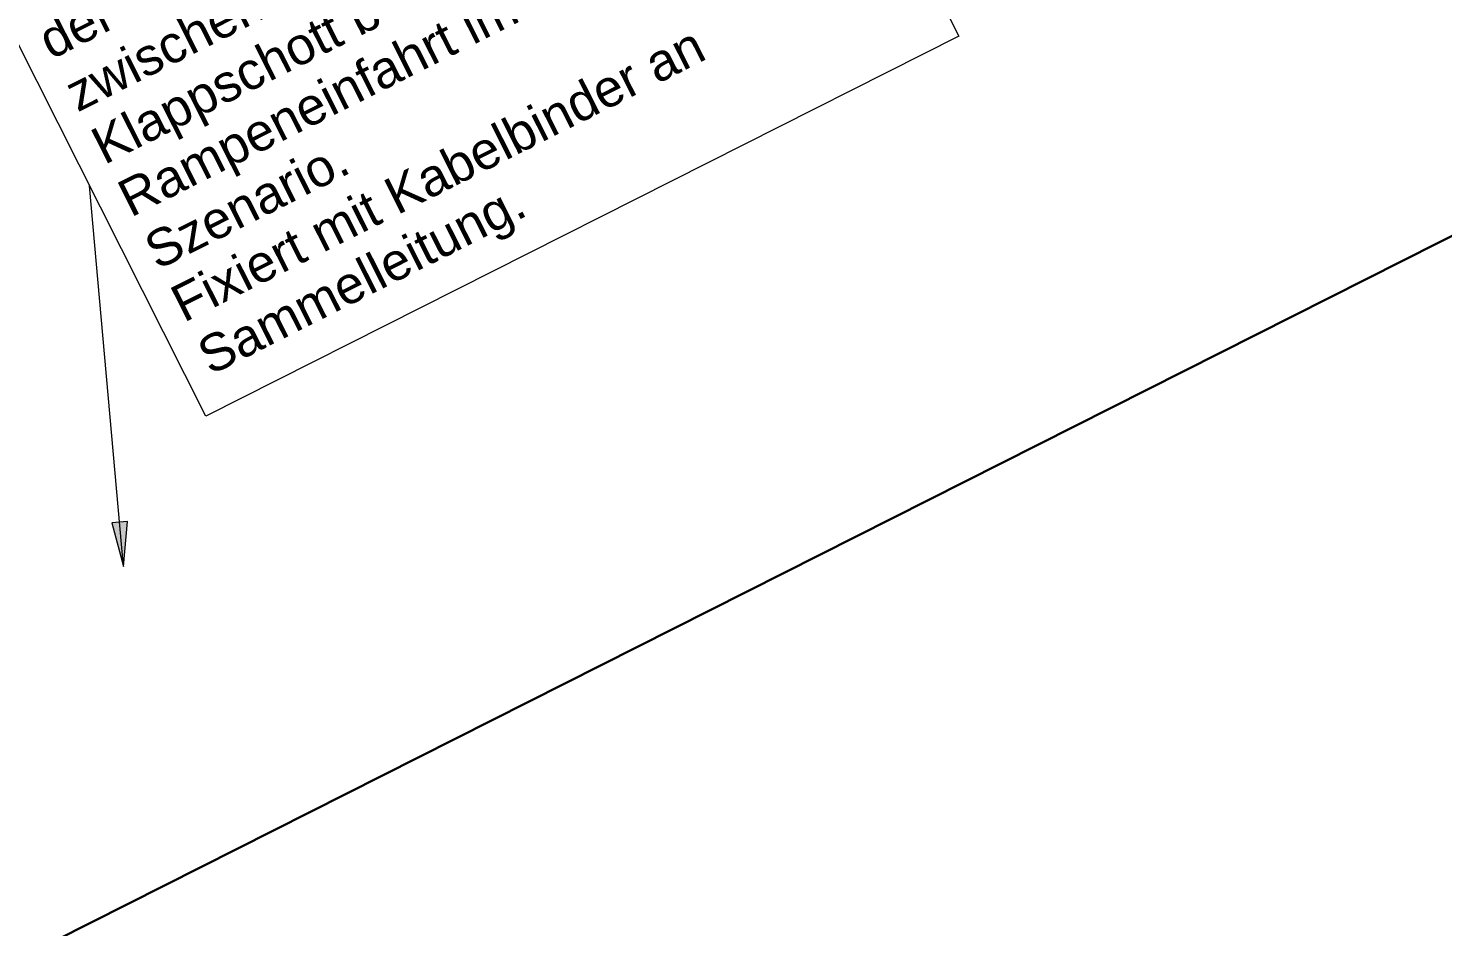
# Model space of a CAD drawing. Header units: metres. Extents: x 2682525 to 2683550, y 1250555 to 1251328.
# Drawn here: x 2683093.136 to 2683097.901, y 1250879.327 to 1250882.353 of the extents above; entities that cross this region are included whole.
import ezdxf

# ---------------------------------------------------------------- set-up
doc = ezdxf.new("R2010")
doc.units = ezdxf.units.M
doc.header["$PDMODE"] = 2
doc.header["$PDSIZE"] = -2
for name, pattern in [('IMPORT-_23_ISO-10 Strichpunktlinie _2_', [46.98999999999999, 30.47999999999999, -7.619999999999998, 1.270000000000001, -7.619999999999998]), ('IMPORT-_25_ISO-10 Strichpunktlinie _2_', [46.98999999999999, 30.47999999999999, -7.619999999999998, 1.270000000000001, -7.619999999999998]), ('IMPORT-_25_VW-01 Strichlinie kurz _2_', [21.165312, 10.580624, -10.584688]), ('Verdeckt 0_75', [1.5, 0.75, -0.75])]:
    doc.linetypes.add(name, pattern=pattern)
for name, color, linetype, lineweight, true_color in [('2458 A U1_dwg-1', 9, 'Continuous', 18, 0x808080), ('_23_000 Linien-Strichpunktlinie kurz 0_10', 9, 'IMPORT-_23_ISO-10 Strichpunktlinie _2_', 18, 0x808080), ('_23_200 Materialien-Beton', 9, 'Continuous', 18, 0x808080), ('_23_300 Bauteile 3D-Tuer', 9, 'Continuous', 18, 0x808080), ('_23_300 Bauteile 3D-Wand Aussen', 9, 'Continuous', 18, 0x808080), ('_23_Keine', 9, 'Continuous', 18, 0x808080), ('_25_000 Linien-Strichpunktlinie 0_10', 9, 'IMPORT-_25_ISO-10 Strichpunktlinie _2_', 18, 0x808080), ('_25_200 Materialien-Beton', 9, 'Continuous', 18, 0x808080), ('_25_300 Bauteile 3D-Raum-NGF Nettogeschossfläche', 9, 'Continuous', 18, 0x808080), ('_25_700 Aemter-Feuerpolizei-Fluchtweg', 9, 'IMPORT-_25_VW-01 Strichlinie kurz _2_', 18, 0x808080), ('_25_Keine', 9, 'Continuous', 18, 0x808080), ('A-DETL-____-MBND-1', 7, 'Continuous', 18, 0xbf6000), ('Bemassung', 9, 'Continuous', 18, 0x808080)]:
    doc.layers.add(name, color=color, linetype=linetype, lineweight=lineweight, true_color=true_color)
for name, color, linetype, lineweight in [('A-____-____-DIMS', 7, 'Continuous', 9), ('A-DETL-____-MBND', 7, 'Verdeckt 0_75', 18), ('A-DETL-____-MBND-2', 7, 'Verdeckt 0_75', 25), ('Bemassung-1', 7, 'Continuous', 18), ('G-____-____-TEXT', 7, 'Continuous', 9), ('P-PIPE-____-IDEN', 7, 'Continuous', 9)]:
    doc.layers.add(name, color=color, linetype=linetype, lineweight=lineweight)
doc.styles.add('Arial_29', font='arial.ttf', dxfattribs={"width": 0.9, "height": 124.9999999999999})
doc.styles.add('Arial_3', font='arial.ttf', dxfattribs={"height": 125})
doc.styles.add('Arial_31', font='arial.ttf', dxfattribs={"width": 0.9, "height": 200})
doc.styles.add('ISOCP_11', font='isocp___.ttf', dxfattribs={"height": 117.4759738136574})
doc.styles.add('ISOCP_2', font='isocp___.ttf', dxfattribs={"height": 125.8608217592593})
doc.dimstyles.new('2_0_mm_-_Arial', dxfattribs={"dimscale": 304.8, "dimtxt": 204.051879991394, "dimasz": 0.2460629921259842, "dimexe": 0.3280839895013123, "dimexo": 0.3280840109072179, "dimgap": 0.08202099737532807, "dimtad": 1, "dimdec": 1, "dimlfac": 0.001, "dimrnd": 0.09999999999999999, "dimzin": 0, "dimdsep": 46, "dimtxsty": 'Arial_31', "dimblk1": 'OBLIQUE', "dimblk2": 'OBLIQUE', "dimsah": 1, "dimcen": 0.09, "dimdle": 0.3280839895013123, "dimazin": 0, "dimtfac": 1, "dimtdec": 4, "dimtix": 1, "dimtmove": 0, "dimatfit": 3, "dimfxl": 1, "dimtvp": 1, "dimtfill": 1, "dimtolj": 1, "dimtzin": 0, "dimarcsym": 2})
doc.dimstyles.new('2_0_mm_-_Arial_1', dxfattribs={"dimscale": 304.8, "dimtxt": 204.051879991394, "dimasz": 0.2460629921259842, "dimexe": 0.3280839895013123, "dimexo": 0.3280840109072179, "dimgap": 0.08202099737532807, "dimtad": 1, "dimdec": 1, "dimlfac": 0.001, "dimrnd": 0.09999999999999999, "dimzin": 0, "dimdsep": 46, "dimtxsty": 'Arial_31', "dimblk1": 'OBLIQUE', "dimblk2": 'OBLIQUE', "dimsah": 1, "dimcen": 0.09, "dimdle": 0.3280839895013123, "dimazin": 0, "dimtfac": 1, "dimtdec": 4, "dimtix": 1, "dimtmove": 2, "dimatfit": 3, "dimfxl": 1, "dimtvp": 1, "dimtfill": 1, "dimtolj": 1, "dimtzin": 0, "dimarcsym": 2})
pattern_1 = [(18.233, (0, 0), (18.77292067800844, -56.98752011815572), []), (288.233, (0, 0), (63.31313485127099, 20.85671487326738), [])]

# ---------------------------------------------------------------- blocks, each defined once
blk = doc.blocks.new('2458 A U1_dwg_VW_SLASH-9045117-U01 Bodenplatte')
at = {"layer": 'Bemassung'}
for p, q in [((-69295.29160242772, -22641.89040897425), (-69407.54480394108, -22754.14361048761)), ((-69251.41820318442, -22698.01700973093), (-69463.6594141219, -22698.01700973093))]:
    blk.add_line(p, q, dxfattribs=at)
blk = doc.blocks.new('2458 A U1_dwg_VW_SLASH-9045120-U01 Bodenplatte')
at = {"layer": 'Bemassung'}
for p, q in [((-69407.54480394108, -22754.14361049345), (-69295.29160242772, -22641.89040898009)), ((-69451.41820318438, -22698.01700973677), (-69239.17699224691, -22698.01700973677))]:
    blk.add_line(p, q, dxfattribs=at)
blk = doc.blocks.new('2458 A U1_dwg_VW_SLASH-9046318-U01 Bodenplatte')
at = {"layer": 'Bemassung'}
for p, q in [((-69951.59234546112, -22037.15428907223), (-69839.33914394776, -21924.90108755886)), ((-69995.46574470442, -21981.02768831554), (-69783.22453376694, -21981.02768831554))]:
    blk.add_line(p, q, dxfattribs=at)
blk = doc.blocks.new('2458 A U1_dwg_VW_SLASH-9046319-U01 Bodenplatte')
at = {"layer": 'Bemassung'}
for p, q in [((-70059.33914395522, -21924.90108755886), (-70171.5923454686, -22037.15428907223)), ((-70015.46574471192, -21981.02768831554), (-70227.70695564941, -21981.02768831554))]:
    blk.add_line(p, q, dxfattribs=at)
blk = doc.blocks.new('2458 A U1_dwg_VW_SLASH-9046320-U01 Bodenplatte')
at = {"layer": 'Bemassung'}
for p, q in [((-69539.33914395458, -21924.90108755885), (-69651.59234546796, -22037.15428907221)), ((-69495.46574471128, -21981.02768831553), (-69707.70695564877, -21981.02768831553))]:
    blk.add_line(p, q, dxfattribs=at)
blk = doc.blocks.new('2458 A U1_dwg_VW_SLASH-9046321-U01 Bodenplatte')
at = {"layer": 'Bemassung'}
for p, q in [((-69951.59234546112, -22037.15428907221), (-69839.33914394776, -21924.90108755885)), ((-69995.46574470442, -21981.02768831553), (-69783.22453376694, -21981.02768831553))]:
    blk.add_line(p, q, dxfattribs=at)
blk = doc.blocks.new('2458 A U1_dwg_VW_SLASH-9046322-U01 Bodenplatte')
at = {"layer": 'Bemassung'}
for p, q in [((-68989.33961391733, -21924.90108755885), (-69101.59281543069, -22037.15428907221)), ((-68945.46621467403, -21981.02768831553), (-69157.7074256115, -21981.02768831553))]:
    blk.add_line(p, q, dxfattribs=at)
blk = doc.blocks.new('2458 A U1_dwg_VW_SLASH-9046323-U01 Bodenplatte')
at = {"layer": 'Bemassung'}
for p, q in [((-69651.59234546796, -22037.15428907221), (-69539.33914395458, -21924.90108755885)), ((-69695.46574471125, -21981.02768831553), (-69483.22453377377, -21981.02768831553))]:
    blk.add_line(p, q, dxfattribs=at)
blk = doc.blocks.new('2458 A U1_dwg_VW_SLASH-9046324-U01 Bodenplatte')
at = {"layer": 'Bemassung'}
for p, q in [((-68989.33914395297, -21564.14949042508), (-69101.59234546633, -21676.40269193844)), ((-68945.46574470965, -21620.27609118176), (-69157.70695564714, -21620.27609118176))]:
    blk.add_line(p, q, dxfattribs=at)
blk = doc.blocks.new('2458 A U1_dwg_VW_SLASH-9046325-U01 Bodenplatte')
at = {"layer": 'Bemassung'}
for p, q in [((-69951.592345467, -21676.40269193844), (-69839.33914395364, -21564.14949042508)), ((-69995.4657447103, -21620.27609118176), (-69783.22453377282, -21620.27609118176))]:
    blk.add_line(p, q, dxfattribs=at)
blk = doc.blocks.new('2458 A U1_dwg-9041719-U01 Bodenplatte')
at = {"layer": '_23_200 Materialien-Beton'}
h = blk.add_hatch(dxfattribs=at)
h.set_pattern_fill('FP_1', color=256, style=0, pattern_type=2)
h.set_pattern_definition(pattern_1)
h.paths.add_polyline_path([(-78411.41631402101, -19947.6751987816), (-73574.32850333213, -19947.6751987816), (-73574.32850333213, -19697.6751987816), (-78411.41631402101, -19697.67519878161), (-78411.41631402101, -19814.54720087164)])
h.paths.add_polyline_path([(-78851.41820325817, -19947.6751987816), (-78536.41631402101, -19947.6751987816), (-78536.41631402101, -19697.67519878161), (-78601.41820325816, -19697.67519878161), (-78718.2902053482, -19814.54720087164)])
h.paths.add_polyline_path([(-71878.53777742364, -19947.6751987816), (-69411.41976687095, -19947.6751987816), (-69411.41976687095, -19697.67519878159), (-73449.32850333214, -19697.6751987816), (-73449.32850333214, -19947.6751987816), (-72876.276081494, -19947.6751987816)])
h = blk.add_hatch(dxfattribs=at)
h.set_pattern_fill('FP_1', color=256, style=0, pattern_type=2)
h.set_pattern_definition(pattern_1)
h.paths.add_polyline_path([(-78411.41631402101, -19947.6751987816), (-73574.32850333213, -19947.6751987816), (-73574.32850333213, -19697.6751987816), (-78411.41631402101, -19697.67519878161), (-78411.41631402101, -19814.54720087164)])
h.paths.add_polyline_path([(-78851.41820325817, -19947.6751987816), (-78536.41631402101, -19947.6751987816), (-78536.41631402101, -19697.67519878161), (-78601.41820325816, -19697.67519878161), (-78718.2902053482, -19814.54720087164)])
h.paths.add_polyline_path([(-71878.53777742364, -19947.6751987816), (-69411.41976687095, -19947.6751987816), (-69411.41976687095, -19697.67519878159), (-73449.32850333214, -19697.6751987816), (-73449.32850333214, -19947.6751987816), (-72876.276081494, -19947.6751987816)])
at = {"layer": '_25_200 Materialien-Beton'}
h = blk.add_hatch(dxfattribs=at)
h.set_pattern_fill('FP_1', color=256, style=0, pattern_type=2)
h.set_pattern_definition(pattern_1)
h.paths.add_polyline_path([(-69895.46574470449, -23456.7924283891), (-69595.46574470389, -23456.7924283891), (-69595.46574470388, -22356.79242839321), (-69895.46574470452, -22356.79242839322)])
at = {"layer": '_25_Keine'}
for points in [[(-70036.88710094396, -22498.21355432408), (-69895.46574470449, -22356.79219808463), (-70036.88710094396, -22215.37084184945)], [(-69454.04438847616, -22498.20057938138), (-69595.46574471136, -22356.7792231462), (-69454.04438847616, -22215.35786690676)]]:
    blk.add_hatch(color=256, dxfattribs=at).paths.add_polyline_path(points)
at = {"layer": '_23_000 Linien-Strichpunktlinie kurz 0_10', "flags": 128}
for points in [[(-64001.41568746314, -21137.2223017857), (-64001.41568746314, -19577.63555133891), (-67303.45441186606, -19577.63555133891), (-67303.45441186606, -21137.2223017857)], [(-64001.41568746314, -21137.2223017857), (-64001.41568746314, -19577.63555133891), (-67303.45441186606, -19577.63555133891), (-67303.45441186606, -21137.2223017857)], [(-67303.45441186606, -21262.2223017857), (-67303.45441186606, -23856.41753634319), (-79001.4184335211, -23856.41753634319), (-79001.4184335211, -21262.2223017857)], [(-67303.45441186606, -21262.2223017857), (-67303.45441186606, -23856.41753634319), (-79001.4184335211, -23856.41753634319), (-79001.4184335211, -21262.2223017857)]]:
    blk.add_lwpolyline(points, dxfattribs=at)
at = {"layer": '_23_200 Materialien-Beton', "flags": 128}
for points in [[(-73449.32850333214, -19697.67519878161), (-69411.41976687095, -19697.67519878161)], [(-73449.32850333214, -19947.6751987816), (-69411.41976687095, -19947.6751987816)]]:
    blk.add_lwpolyline(points, close=True, dxfattribs=at)
at = {"layer": '_23_300 Bauteile 3D-Tuer', "flags": 128}
blk.add_lwpolyline([(-69411.41976687088, -19947.67519878157), (-69371.41976687087, -19947.67519878157), (-69371.41976687087, -19697.67519878158), (-69388.41976687088, -19697.67519878158), (-69451.41976687087, -19697.67519878158), (-69411.41976687088, -19697.67519878158)], close=True, dxfattribs=at)
blk.add_lwpolyline([(-69411.41976687088, -19947.67519878157), (-69371.41976687087, -19947.67519878157), (-69371.41976687087, -19697.67519878158), (-69388.41976687088, -19697.67519878158), (-69451.41976687087, -19697.67519878158), (-69411.41976687088, -19697.67519878158)], close=True, dxfattribs=at)
at = {"layer": '_23_300 Bauteile 3D-Wand Aussen'}
for p, q in [((-69411.41976687095, -19697.67519878159), (-73449.32850333214, -19697.67519878159)), ((-73449.32850333214, -19697.67519878159), (-69411.41976687095, -19697.67519878159))]:
    blk.add_line(p, q, dxfattribs=at)
at = {"layer": '_23_300 Bauteile 3D-Wand Aussen', "flags": 128}
for points in [[(-69451.41976687087, -19697.67519878158), (-69411.41976687088, -19697.67519878158)], [(-69411.41976687088, -19697.67519878158), (-69411.41976687088, -19947.67519878157)], [(-73449.32850333214, -19947.6751987816), (-69411.41976687095, -19947.6751987816)]]:
    blk.add_lwpolyline(points, close=True, dxfattribs=at)
at = {"layer": '_23_Keine', "flags": 128}
for points in [[(-70201.41820312217, -17797.67519830382), (-70201.41820312217, -19697.67519830383), (-70601.41820312213, -19697.67519830383), (-70601.41820312213, -17797.67519830383)], [(-70201.41820312217, -17797.67519830382), (-70201.41820312217, -19697.67519830383), (-70601.41820312213, -19697.67519830383), (-70601.41820312213, -17797.67519830383)], [(-69801.41820312216, -17797.67519830382), (-69801.41820312216, -19697.67519830382), (-70201.41820312213, -19697.67519830382), (-70201.41820312213, -17797.67519830382)], [(-69801.41820312216, -17797.67519830382), (-69801.41820312216, -19697.67519830382), (-70201.41820312213, -19697.67519830382), (-70201.41820312213, -17797.67519830382)], [(-69401.41820312217, -17797.6751983038), (-69401.41820312217, -19697.6751983038), (-69801.41820312211, -19697.6751983038), (-69801.41820312211, -17797.67519830382)], [(-69401.41820312217, -17797.6751983038), (-69401.41820312217, -19697.6751983038), (-69801.41820312211, -19697.6751983038), (-69801.41820312211, -17797.67519830382)]]:
    blk.add_lwpolyline(points, close=True, dxfattribs=at)
at = {"layer": '_25_000 Linien-Strichpunktlinie 0_10', "flags": 128}
blk.add_lwpolyline([(-48349.47132443955, -24437.67519800754), (-78599.66104877448, -24437.67519800754), (-78599.66104877448, -23456.41753594726), (-48349.47132443955, -23456.41753594726)], close=True, dxfattribs=at)
at = {"layer": '_25_200 Materialien-Beton', "flags": 128}
blk.add_lwpolyline([(-69595.46574470379, -22356.79242839319), (-69595.46574470379, -23456.79242839322), (-69895.4657447044, -23456.79242839322), (-69895.4657447044, -22356.7924283932)], dxfattribs=at)
at = {"layer": '_25_300 Bauteile 3D-Raum-NGF Nettogeschossfläche'}
blk.add_line((-62525.41290145262, -19947.67519845819), (-73449.32850333214, -19947.67519845819), dxfattribs=at)
at = {"layer": '_25_700 Aemter-Feuerpolizei-Fluchtweg'}
blk.add_line((-78601.41820318445, -35967.62907700967), (-67662.85669525705, -21262.2223017857), dxfattribs=at)
at = {"layer": '_25_700 Aemter-Feuerpolizei-Fluchtweg', "flags": 128}
blk.add_lwpolyline([(-67569.87591550773, -21137.2223017857), (-66685.0357776189, -19947.675198241), (-65123.12118281291, -21137.22230178571)], dxfattribs=at)
at = {"layer": '_25_Keine'}
for p, q in [((-69895.46574470449, -22356.79219808463), (-70036.88710094396, -22215.37084184945)), ((-70036.88710094396, -22215.37084184945), (-70036.88710094396, -22498.21355432408)), ((-69595.46574471136, -22356.7792231462), (-69454.04438847616, -22215.35786690676)), ((-69454.04438847616, -22215.35786690676), (-69454.04438847616, -22498.20057938138)), ((-70036.88710094396, -22498.21355432408), (-69895.46574470449, -22356.79219808463)), ((-69454.04438847616, -22498.20057938138), (-69595.46574471136, -22356.7792231462))]:
    blk.add_line(p, q, dxfattribs=at)
at = {"layer": '_25_Keine', "flags": 128}
for points in [[(-72851.41820318447, -20107.67519800747), (-69351.41820318447, -20107.67519800747), (-69351.41820318447, -21137.2223017857)], [(-71851.41820318448, -20107.67519800747), (-69351.41820318447, -20107.67519800747), (-69351.41820318447, -21137.2223017857)], [(-69351.41820318447, -21262.2223017857), (-69351.41820318447, -25107.67519800748), (-72851.4182031845, -25107.67519800748), (-72851.4182031845, -21262.20906901834)], [(-69351.41820318447, -21262.2223017857), (-69351.41820318447, -25107.67519800748), (-71851.41820318448, -25107.67519800748), (-71851.41820318448, -21262.2223017857)], [(-69895.46574471188, -22356.79242839316), (-69895.46574471188, -23456.79242838609), (-70115.4657447044, -23456.79242838609), (-70115.4657447044, -22356.79242839647)], [(-69470.46574472066, -22356.77945345329), (-69470.46574472066, -23456.79242839169), (-69595.4657447019, -23456.79242839169), (-69595.4657447019, -22356.77945345478)]]:
    blk.add_lwpolyline(points, dxfattribs=at)
for points in [[(-70727.76639972738, -25904.36225047648), (-70727.76639972738, -22135.57400418478), (-68492.98177922252, -22135.57400418478), (-68492.98177922252, -25904.36225047647)], [(-69329.04438847817, -23066.46203509067), (-69470.46574471757, -22925.0406788555), (-69329.04438848239, -22783.61932261605)]]:
    blk.add_lwpolyline(points, close=True, dxfattribs=at)
at = {"layer": '_25_Keine'}
blk.add_open_spline([(-71227.37283327397, -22221.59042099712), (-71198.71427514919, -22221.28339752109), (-71149.63474657551, -22191.67210332724), (-71122.36660873586, -22141.25308382524), (-71124.45134264189, -22083.97060174433), (-71155.31237862611, -22035.6671305768), (-71206.41455677983, -22009.70184111676), (-71263.6246748848, -22013.25588884114), (-71311.12027297339, -22045.34633961752), (-71335.76561169913, -22097.09801734755), (-71333.25510138615, -22125.64805334034)], degree=2, dxfattribs=at)
at = {"layer": 'Bemassung'}
for p, q in [((-69895.46574471031, -23452.53476633292), (-69895.46574471031, -21520.27609118178)), ((-69157.70695564714, -21620.27609118176), (-69783.22453377282, -21620.27609118176)), ((-65038.1041994832, -21698.01700973097), (-72964.17699224698, -21698.01700973097)), ((-70115.46574471191, -22353.79242839888), (-70115.46574471191, -21881.02768831557)), ((-70227.70695564941, -21981.02768831554), (-70339.9481665869, -21981.02768831554)), ((-69895.46574470443, -21981.02768831554), (-70115.46574471191, -21981.02768831554)), ((-69157.7074256115, -21981.02768831553), (-69483.22453377377, -21981.02768831553))]:
    blk.add_line(p, q, dxfattribs=at)
at = {"layer": 'Bemassung', "flags": 128}
for points in [[(-69411.41976687088, -19236.08460073885), (-69411.41976687088, -19694.67519878157), (-69411.41976687088, -19236.08460073885), (-69411.41976687088, -19694.67519878157)], [(-73449.32850333214, -19336.08460073885), (-69523.66097780845, -19336.08460073885)], [(-68579.61374590834, -20172.15762065658), (-68579.61374590834, -20059.91640971908)], [(-69895.46574470443, -21881.02768831555), (-69895.46574470443, -22353.79219808459)], [(-69595.46574471127, -21881.02768831555), (-69595.46574471127, -22353.77945345328)], [(-69351.41820318441, -22598.01700973679), (-69351.41820318441, -25104.67519800743)]]:
    blk.add_lwpolyline(points, close=True, dxfattribs=at)
for points in [[(-69045.46574470964, -21520.27609118178), (-69045.46574470964, -23453.79242839321), (-69045.46574470964, -21881.02768831555)], [(-69707.70695564877, -21981.02768831553), (-69783.22453376694, -21981.02768831553), (-69670.98332282943, -21981.02768831553)], [(-65260.34541042071, -22198.01700973097), (-65148.1041994832, -22198.01700973097), (-72854.17699224695, -22198.01700973097), (-72741.93578130945, -22198.01700973097)], [(-69463.6594141219, -22698.01700973093), (-72739.17699224692, -22698.01700973093), (-72626.93578130942, -22698.01700973093)], [(-65260.34541042071, -22698.01700973067), (-65148.1041994832, -22698.01700973067), (-69239.17699224691, -22698.01700973067)]]:
    blk.add_lwpolyline(points, dxfattribs=at)
for name in ['2458 A U1_dwg_VW_SLASH-9046325-U01 Bodenplatte', '2458 A U1_dwg_VW_SLASH-9046324-U01 Bodenplatte', '2458 A U1_dwg_VW_SLASH-9046319-U01 Bodenplatte', '2458 A U1_dwg_VW_SLASH-9046318-U01 Bodenplatte', '2458 A U1_dwg_VW_SLASH-9046321-U01 Bodenplatte', '2458 A U1_dwg_VW_SLASH-9046320-U01 Bodenplatte', '2458 A U1_dwg_VW_SLASH-9046323-U01 Bodenplatte', '2458 A U1_dwg_VW_SLASH-9046322-U01 Bodenplatte', '2458 A U1_dwg_VW_SLASH-9045117-U01 Bodenplatte', '2458 A U1_dwg_VW_SLASH-9045120-U01 Bodenplatte']:
    blk.add_blockref(name, (0, 0))
at = {"layer": '_25_Keine', "attachment_point": 1, "rotation": 89.99999999999999, "line_spacing_factor": 1.478621465017729}
for s, insert, char_height, width, style in [('458.63', (-70161.9564475581, -22579.6416031847), 125.8608217592593, 659.7890841813136, 'ISOCP_2'), ('458.33', (-69378.03040175705, -22579.62862824202), 125.8608217592593, 659.7890841813136, 'ISOCP_2'), ('5', (-69298.8571137635, -22749.95880207641), 117.4759738136574, 110.5301329649456, 'ISOCP_11'), ('458.20', (-69222.29309931373, -23185.61784104763), 125.8608217592593, 659.7890841813136, 'ISOCP_2')]:
    blk.add_mtext(s, dxfattribs=dict(at, insert=insert, char_height=char_height, width=width, style=style))
at = {"layer": 'Bemassung-1', "char_height": 125.8608217592593, "line_spacing_factor": 1.478621465017729, "style": 'ISOCP_2'}
for s, insert, width, attachment_point in [('1', (-68827.23732287623, -21409.46589381036), 84.58834412580943, 1), ('85', (-69470.46574470997, -21513.24281521404), 236.8473635522664, 2), ('8.15', (-69168.03903213535, -21556.00385057292), 372.1887141535614, 1), ('30', (-69743.32940236872, -21837.36110370611), 236.8473635522664, 2), ('55', (-69223.44695424635, -21837.36110370611), 236.8473635522664, 2), ('22', (-70005.46574470817, -21875.06757760839), 236.8473635522664, 2), ('1', (-68854.01400430687, -21925.12239882551), 84.58834412580943, 1), ('7.93', (-69225.73723450366, -22071.66035558808), 406.0240518038852, 1), ('6', (-67069.62202264197, -22424.04923357075), 118.4236817761332, 1), ('4.31', (-67426.05073710617, -22570.58719033331), 389.1063829787234, 1)]:
    blk.add_mtext(s, dxfattribs=dict(at, insert=insert, width=width, attachment_point=attachment_point))
blk = doc.blocks.new('_Oblique')
at = {"color": 0, "linetype": 'ByBlock', "lineweight": -2}
blk.add_line((-0.5, -0.5), (0.5, 0.5), dxfattribs=at)
blk = doc.blocks.new('*D1807')
at = {"layer": 'A-____-____-DIMS', "color": 0, "lineweight": -2, "transparency": 16777216}
for p, q in [((2683068.897622096, 1250867.009540824), (2683135.861756529, 1250900.785341326)), ((2683053.688199543, 1250859.338114525), (2683068.897622096, 1250867.009540824)), ((2683053.688199543, 1250859.338114525), (2682986.72406511, 1250825.562314023)), ((2683113.74310552, 1250778.098576879), (2683113.932022766, 1250777.724028246)), ((2683098.698719751, 1250770.099947516), (2683098.722600213, 1250770.052601948))]:
    blk.add_line(p, q, dxfattribs=at)
at = {"layer": 'A-____-____-DIMS', "color": 0, "lineweight": -2, "transparency": 16777216, "xscale": 74.99999999999999, "yscale": 74.99999999999999, "zscale": 74.99999999999999}
for p, rotation in [((2683068.897622096, 1250867.009540824), 206.7657572042305), ((2683053.688199543, 1250859.338114525), 26.76575720423048)]:
    blk.add_blockref('_Oblique', p, dxfattribs=dict(at, rotation=rotation))
at = {"layer": 'A-____-____-DIMS', "color": 0, "transparency": 16777216, "insert": (2683004.047613651, 1250976.668747653), "char_height": 200, "width": 911.641014607705, "attachment_point": 5, "rotation": 26.76575720423047, "style": 'Arial_31', "bg_fill": 3, "box_fill_scale": 1.1, "bg_fill_color": 256, "bg_fill_true_color": 13158600, "bg_fill_transparency": 0}
blk.add_mtext('\\A1;0.0', dxfattribs=at)
at = {"layer": 'Defpoints', "color": 0, "transparency": 16777216}
for p in [(2683068.708701911, 1250867.384095282), (2683068.897622096, 1250867.009540824), (2683053.664316143, 1250859.385465919)]:
    blk.add_point(p, dxfattribs=at)
blk = doc.blocks.new('*D1808')
at = {"layer": 'A-____-____-DIMS', "color": 0, "lineweight": -2, "transparency": 16777216}
for p, q in [((2683101.306229421, 1250883.356000871), (2683168.270363854, 1250917.131801374)), ((2683068.897622741, 1250867.009539544), (2683001.933488308, 1250833.233739042)), ((2683146.196746825, 1250794.355752247), (2683146.340630091, 1250794.070488293)), ((2683113.74310552, 1250778.098576879), (2683113.932023411, 1250777.724026967))]:
    blk.add_line(p, q, dxfattribs=at)
at = {"layer": 'A-____-____-DIMS', "color": 0, "transparency": 16777216, "insert": (2682617.72699169, 1250788.948338999), "char_height": 200, "width": 911.641014607705, "attachment_point": 1, "rotation": 26.76575720423047, "line_spacing_factor": 0.9417779076525878, "style": 'Arial_31', "bg_fill": 3, "box_fill_scale": 1.1, "bg_fill_color": 256, "bg_fill_true_color": 13158600, "bg_fill_transparency": 0}
blk.add_mtext('\\A1;0.0', dxfattribs=at)
at = {"layer": 'A-____-____-DIMS', "color": 0, "lineweight": -2, "transparency": 16777216}
blk.add_line((2683068.897622741, 1250867.009539544), (2683101.306229421, 1250883.356000871), dxfattribs=at)
at = {"layer": 'Defpoints', "color": 0, "transparency": 16777216}
for p in [(2683101.162343216, 1250883.641270651), (2683101.306229421, 1250883.356000871), (2683068.708701911, 1250867.384095282)]:
    blk.add_point(p, dxfattribs=at)
at = {"layer": 'A-____-____-DIMS', "color": 0, "lineweight": -2, "transparency": 16777216, "xscale": 74.99999999999999, "yscale": 74.99999999999999, "zscale": 74.99999999999999}
for p, rotation in [((2683101.306229421, 1250883.356000871), 206.7657572042305), ((2683068.897622741, 1250867.009539544), 26.76575720423048)]:
    blk.add_blockref('_Oblique', p, dxfattribs=dict(at, rotation=rotation))
blk = doc.blocks.new('*D1809')
at = {"layer": 'A-____-____-DIMS', "color": 0, "lineweight": -2, "transparency": 16777216}
for p, q in [((2683132.910514814, 1250899.296771893), (2683199.874649247, 1250933.072572396)), ((2683101.30623005, 1250883.355999624), (2683132.910514814, 1250899.296771893)), ((2683101.30623005, 1250883.355999624), (2683034.342095617, 1250849.580199121)), ((2683177.801724807, 1250810.295150137), (2683177.944915484, 1250810.011259315)), ((2683146.196746825, 1250794.355752247), (2683146.34063072, 1250794.070487046))]:
    blk.add_line(p, q, dxfattribs=at)
at = {"layer": 'A-____-____-DIMS', "color": 0, "lineweight": -2, "transparency": 16777216, "xscale": 74.99999999999999, "yscale": 74.99999999999999, "zscale": 74.99999999999999}
for p, rotation in [((2683132.910514814, 1250899.296771893), 206.7657572042305), ((2683101.30623005, 1250883.355999624), 26.76575720423048)]:
    blk.add_blockref('_Oblique', p, dxfattribs=dict(at, rotation=rotation))
at = {"layer": 'A-____-____-DIMS', "color": 0, "transparency": 16777216, "insert": (2683059.863075263, 1251004.821305737), "char_height": 200, "width": 911.641014607705, "attachment_point": 5, "rotation": 26.76575720423047, "style": 'Arial_31', "bg_fill": 3, "box_fill_scale": 1.1, "bg_fill_color": 256, "bg_fill_true_color": 13158600, "bg_fill_transparency": 0}
blk.add_mtext('\\A1;0.0', dxfattribs=at)
at = {"layer": 'Defpoints', "color": 0, "transparency": 16777216}
for p in [(2683132.767321199, 1250899.58066854), (2683132.910514814, 1250899.296771893), (2683101.162343216, 1250883.641270651)]:
    blk.add_point(p, dxfattribs=at)

msp = doc.modelspace()

# ---------------------------------------------------------------- hatches: boundary and pattern name
at = {"layer": 'A-DETL-____-MBND-1'}
for points in [[(2683096.077855382, 1250881.67619373), (2683100.431115571, 1250883.871919318), (2683100.428546786, 1250883.876185808), (2683100.427973208, 1250883.875949132), (2683100.40207332, 1250883.927270508), (2683091.562808923, 1250879.468863558), (2683091.567127555, 1250879.461665976), (2683091.587563811, 1250879.422479169), (2683091.59206106, 1250879.413620182), (2683092.514512275, 1250879.878892009)], [(2683100.114762875, 1250883.64235472), (2683100.458340257, 1250883.815743206), (2683100.45769605, 1250883.817710739), (2683100.45091142, 1250883.832406038), (2683100.431115779, 1250883.871918972), (2683091.592294141, 1250879.41315798), (2683091.61598642, 1250879.364778091), (2683091.619091713, 1250879.357253918), (2683099.669344987, 1250883.417692005)]]:
    msp.add_hatch(color=256, dxfattribs=at).paths.add_polyline_path(points)

# ---------------------------------------------------------------- linework, layer by layer
at = {"layer": 'A-DETL-____-MBND'}
for p, q in [((2683096.954532596, 1250882.387526457), (2683096.841991564, 1250882.32902354)), ((2683096.853535411, 1250882.306848332), (2683096.966063557, 1250882.365344551)), ((2683096.841991568, 1250882.329023532), (2683096.729566111, 1250882.270414674)), ((2683096.729566114, 1250882.270414668), (2683096.617245878, 1250882.211710137)), ((2683096.74113451, 1250882.248252266), (2683096.853548293, 1250882.306855039)), ((2683096.628836405, 1250882.189559295), (2683096.741146181, 1250882.248258358)), ((2683096.61724588, 1250882.211710132), (2683096.50502051, 1250882.152920195)), ((2683096.516630741, 1250882.130779674), (2683096.628846864, 1250882.189564767)), ((2683096.505020512, 1250882.152920191), (2683096.392879652, 1250882.094055113)), ((2683096.404507161, 1250882.071923662), (2683096.516639986, 1250882.130784523)), ((2683096.392879654, 1250882.09405511), (2683096.280812951, 1250882.035125158)), ((2683096.29245531, 1250882.013001516), (2683096.404515193, 1250882.071927882)), ((2683096.280812952, 1250882.035125156), (2683096.16881005, 1250881.976140594)), ((2683096.168810051, 1250881.976140592), (2683096.056860596, 1250881.917111686)), ((2683096.180464832, 1250881.954023494), (2683096.292462128, 1250882.013005104)), ((2683096.068525372, 1250881.894999856), (2683096.180470436, 1250881.954026448)), ((2683096.056860596, 1250881.917111685), (2683095.944954233, 1250881.858048697)), ((2683095.956626575, 1250881.83594086), (2683096.068529762, 1250881.895002172)), ((2683095.944954234, 1250881.858048697), (2683095.833080607, 1250881.798961891)), ((2683095.844758085, 1250881.776856767), (2683095.95662975, 1250881.835942537)), ((2683095.833080607, 1250881.798961891), (2683095.721229363, 1250881.739861532)), ((2683095.721229363, 1250881.739861532), (2683095.609390145, 1250881.68075788)), ((2683095.732909545, 1250881.717757836), (2683095.844760045, 1250881.776857802)), ((2683095.621070602, 1250881.65865433), (2683095.732910291, 1250881.71775823)), ((2683095.609390145, 1250881.68075788), (2683095.497552599, 1250881.621661198)), ((2683095.509230901, 1250881.599556509), (2683095.621070133, 1250881.658654082)), ((2683095.497552599, 1250881.621661198), (2683095.38570637, 1250881.562581748)), ((2683095.397380085, 1250881.540474636), (2683095.509229215, 1250881.599555619)), ((2683095.38570637, 1250881.562581747), (2683095.273841102, 1250881.503529789)), ((2683095.273841102, 1250881.503529788), (2683095.16194644, 1250881.444515582)), ((2683095.285507799, 1250881.481418973), (2683095.397377183, 1250881.540473104)), ((2683095.173603688, 1250881.422399782), (2683095.285503682, 1250881.4814168)), ((2683095.161946441, 1250881.444515581), (2683095.05001203, 1250881.385549387)), ((2683095.061657397, 1250881.363427329), (2683095.173598356, 1250881.422396972)), ((2683095.050012031, 1250881.385549386), (2683094.938027516, 1250881.326641463)), ((2683094.949658572, 1250881.304511877), (2683095.061650849, 1250881.363423882)), ((2683094.938027517, 1250881.326641461), (2683094.825982542, 1250881.267802068)), ((2683094.825982544, 1250881.267802065), (2683094.713866754, 1250881.209041461)), ((2683094.837596856, 1250881.24566369), (2683094.949650808, 1250881.304507796)), ((2683094.725461895, 1250881.186893034), (2683094.837587877, 1250881.245658979)), ((2683094.713866756, 1250881.209041457), (2683094.601669795, 1250881.150369899)), ((2683094.613243334, 1250881.128210175), (2683094.7254517, 1250881.186887697)), ((2683094.601669798, 1250881.150369893), (2683094.489381311, 1250881.091797638)), ((2683094.500930818, 1250881.069625379), (2683094.613231925, 1250881.128204216)), ((2683094.489381315, 1250881.091797631), (2683094.376990892, 1250881.033334908)), ((2683094.376990896, 1250881.033334899), (2683094.264487761, 1250880.974991035)), ((2683094.388513992, 1250881.011148912), (2683094.500918194, 1250881.069618803)), ((2683094.264487765, 1250880.974991027), (2683094.151868714, 1250880.916767928)), ((2683094.27598302, 1250880.952790602), (2683094.388500209, 1250881.011141754)), ((2683094.163336289, 1250880.894553181), (2683094.275968961, 1250880.952783322)), ((2683094.151868718, 1250880.916767919), (2683094.039137185, 1250880.858661805)), ((2683094.050577963, 1250880.836433246), (2683094.163322663, 1250880.894546148)), ((2683094.039137189, 1250880.858661797), (2683093.926296797, 1250880.800668724)), ((2683093.937711685, 1250880.77842686), (2683094.050564792, 1250880.836426467)), ((2683093.9262968, 1250880.800668717), (2683093.813351171, 1250880.742784745)), ((2683093.813351174, 1250880.742784738), (2683093.70030393, 1250880.685005924)), ((2683093.824741076, 1250880.720530077), (2683093.937698967, 1250880.778420333)), ((2683093.71166976, 1250880.662738952), (2683093.824728812, 1250880.7205238)), ((2683093.700303933, 1250880.685005918), (2683093.587158696, 1250880.627328321)), ((2683093.598501358, 1250880.605049538), (2683093.711657949, 1250880.662732923)), ((2683093.5871587, 1250880.627328315), (2683093.473919093, 1250880.569747992)), ((2683093.485239493, 1250880.54745789), (2683093.598490001, 1250880.605043755)), ((2683093.473919095, 1250880.569747987), (2683093.360588741, 1250880.512260996)), ((2683093.371887787, 1250880.489960061), (2683093.485228589, 1250880.547452352)), ((2683093.360588743, 1250880.512260991), (2683093.247171264, 1250880.454863391)), ((2683093.247171266, 1250880.454863386), (2683093.133670284, 1250880.397551233)), ((2683093.258449862, 1250880.432552108), (2683093.371877336, 1250880.489954767)), ((2683093.144929341, 1250880.375230083), (2683093.258439865, 1250880.432547054)), ((2683093.031329845, 1250880.317990042), (2683093.144919797, 1250880.375225269))]:
    msp.add_line(p, q, dxfattribs=at)
msp.add_open_spline([(2683066.009390901, 1250869.679863096), (2683066.288205003, 1250869.551325586), (2683067.039320472, 1250869.18605556), (2683068.808618498, 1250868.554809036), (2683071.657237757, 1250869.494124548), (2683074.467321273, 1250871.018365242), (2683078.195421315, 1250872.859749516), (2683083.158512379, 1250875.383371573), (2683088.800458998, 1250878.256991499), (2683094.67246607, 1250881.112386641), (2683097.951854891, 1250882.94699488), (2683100.081408632, 1250883.879558791), (2683100.187642982, 1250884.43076455), (2683100.919117485, 1250885.016465895), (2683101.844521929, 1250884.711114088), (2683103.967648854, 1250886.004076284), (2683109.204590926, 1250888.417601884), (2683115.754953569, 1250891.836530144), (2683122.446522959, 1250895.24131188), (2683126.497124689, 1250897.270196159), (2683129.520615935, 1250898.811156605), (2683132.804656584, 1250900.260438276), (2683134.067093911, 1250906.573856538), (2683135.558020153, 1250913.796773206), (2683138.657477513, 1250918.602886364), (2683139.889302063, 1250920.906158589)], degree=3, knots=[0, 0, 0, 0, 3.021816965252346, 8.2668153199768, 17.95102877688316, 30.86478291184385, 40.23480069127133, 58.74610483870741, 85.71719350426484, 102.6006594184549, 122.8063238274784, 123.1988405673681, 125.0105717409506, 127.673553189531, 131.444065486728, 133.3966811922206, 151.4499517304334, 188.9907190902837, 205.6325642785124, 225.4757952452216, 233.4027051389572, 239.3167187433414, 259.753894699282, 288.8823652494151, 314.5908583427087, 314.5908583427087, 314.5908583427087, 314.5908583427087], dxfattribs=at)
at = {"layer": 'A-DETL-____-MBND-2'}
for p, q in [((2683100.40207332, 1250883.927270508), (2683091.562798716, 1250879.468860811)), ((2683091.590945214, 1250879.413057365), (2683100.430219818, 1250883.871467062)), ((2683091.590945214, 1250879.413057365), (2683100.430219818, 1250883.871467062)), ((2683091.619091713, 1250879.357253918), (2683100.458366316, 1250883.815663615))]:
    msp.add_line(p, q, dxfattribs=at)
at = {"layer": 'P-PIPE-____-IDEN'}
msp.add_line((2683095.648743513, 1250881.459755549), (2683095.717926666, 1250881.322592539), dxfattribs=at)

# ---------------------------------------------------------------- block references
at = {"layer": '2458 A U1_dwg-1', "xscale": 0.001, "yscale": 0.001, "zscale": 0.001, "rotation": 26.76575494316579}
msp.add_blockref('2458 A U1_dwg-9041719-U01 Bodenplatte', (2683147.144467305, 1250931.177239274), dxfattribs=at)

# ---------------------------------------------------------------- texts
at = {"layer": 'P-PIPE-____-IDEN', "insert": (2683095.495269165, 1250881.172487044), "char_height": 0.1249999999999999, "width": 0.6421516874999995, "attachment_point": 1, "rotation": 26.765754943165124, "style": 'Arial_29'}
msp.add_mtext('DN 125', dxfattribs=at)

# ---------------------------------------------------------------- next in the draw order: texts
at = {"layer": 'G-____-____-TEXT', "insert": (2683096.591822969, 1250882.247947671), "char_height": 0.125, "width": 1.2706746875, "attachment_point": 1, "rotation": 26.765754943165796, "style": 'Arial_3', "bg_fill": 3, "box_fill_scale": 1.25, "bg_fill_color": 256, "bg_fill_true_color": 13158600, "bg_fill_transparency": 0}
msp.add_mtext('Gef. 2.0% -->', dxfattribs=at)

# ---------------------------------------------------------------- next in the draw order: dimensions: what is measured, and where the dimension line sits
at = {"layer": 'A-____-____-DIMS'}
dim = msp.add_linear_dim(base=(2683068.897622096, 1250867.009540824), p1=(2683053.664316142, 1250859.385465919), p2=(2683068.708701911, 1250867.384095282), angle=26.76575720423047, dimstyle='2_0_mm_-_Arial', override={"dimpost": '<>', "dimfxl": 17038.5332360565}, dxfattribs=at)
dim.commit()
dim.dimension.update_dxf_attribs({"geometry": '*D1807', "text_midpoint": (2683004.047613651, 1250976.668747653)})

# ---------------------------------------------------------------- next in the draw order: dimensions: what is measured, and where the dimension line sits
dim = msp.add_linear_dim(base=(2683101.306229421, 1250883.356000871), p1=(2683068.708701911, 1250867.384095282), p2=(2683101.162343216, 1250883.641270651), angle=26.76575720423047, dimstyle='2_0_mm_-_Arial_1', override={"dimpost": '<>', "dimfxl": 36297.85923366722}, dxfattribs=at)
dim.commit()
dim.dimension.update_dxf_attribs({"geometry": '*D1808', "text_midpoint": (2683084.754535631, 1250875.177022492), "dimtype": 160})

# ---------------------------------------------------------------- next in the draw order: dimensions: what is measured, and where the dimension line sits
dim = msp.add_linear_dim(base=(2683132.910514814, 1250899.296771893), p1=(2683101.162343216, 1250883.641270651), p2=(2683132.767321198, 1250899.58066854), angle=26.76575720423047, dimstyle='2_0_mm_-_Arial', override={"dimpost": '<>', "dimfxl": 35396.87893486193}, dxfattribs=at)
dim.commit()
dim.dimension.update_dxf_attribs({"geometry": '*D1809', "text_midpoint": (2683059.863075263, 1251004.821305737)})

# ---------------------------------------------------------------- next in the draw order: hatches: boundary and pattern name
at = {"layer": 'G-____-____-TEXT'}
msp.add_hatch(color=256, dxfattribs=at).paths.add_polyline_path([(2683093.457177541, 1250880.540594002), (2683093.470207072, 1250880.692349672), (2683093.417517799, 1250880.687654047)])

# ---------------------------------------------------------------- next in the draw order: linework, layer by layer
for p, q in [((2683093.457177541, 1250880.540594002), (2683093.342911406, 1250881.822766245)), ((2683093.470207072, 1250880.692349672), (2683093.417517799, 1250880.687654047)), ((2683093.457177541, 1250880.540594002), (2683093.470207072, 1250880.692349672)), ((2683093.417517799, 1250880.687654047), (2683093.457177541, 1250880.540594002))]:
    msp.add_line(p, q, dxfattribs=at)
at = {"layer": 'G-____-____-TEXT', "flags": 128}
msp.add_lwpolyline([(2683092.951675081, 1250882.598434151), (2683095.488943873, 1250883.878197966), (2683096.271416524, 1250882.326862154), (2683093.734147732, 1250881.047098339)], close=True, dxfattribs=at)

# ---------------------------------------------------------------- next in the draw order: texts
at = {"layer": 'G-____-____-TEXT', "insert": (2683093.156979256, 1250882.35793601), "char_height": 0.125, "width": 2.621518125000001, "attachment_point": 1, "rotation": 26.765754943165796, "style": 'Arial_3', "bg_fill": 3, "box_fill_scale": 1.25, "bg_fill_color": 256, "bg_fill_true_color": 13158600, "bg_fill_transparency": 0}
msp.add_mtext('der Bodenplatte für Kontakt ', dxfattribs=at)

# ---------------------------------------------------------------- next in the draw order: texts
at = {"layer": 'G-____-____-TEXT', "insert": (2683093.246344388, 1250882.180760067), "char_height": 0.125, "width": 3.262868125, "attachment_point": 1, "rotation": 26.765754943165796, "style": 'Arial_3', "bg_fill": 3, "box_fill_scale": 1.25, "bg_fill_color": 256, "bg_fill_true_color": 13158600, "bg_fill_transparency": 0}
msp.add_mtext('zwischen Plattenschieber und dem ', dxfattribs=at)

# ---------------------------------------------------------------- next in the draw order: texts
at = {"layer": 'G-____-____-TEXT', "insert": (2683093.33570952, 1250882.003584124), "char_height": 0.125, "width": 1.859915, "attachment_point": 1, "rotation": 26.765754943165796, "style": 'Arial_3', "bg_fill": 3, "box_fill_scale": 1.25, "bg_fill_color": 256, "bg_fill_true_color": 13158600, "bg_fill_transparency": 0}
msp.add_mtext('Klappschott bei der ', dxfattribs=at)

# ---------------------------------------------------------------- next in the draw order: texts
at = {"layer": 'G-____-____-TEXT', "insert": (2683093.425074651, 1250881.826408182), "char_height": 0.125, "width": 3.0504209375, "attachment_point": 1, "rotation": 26.765754943165796, "style": 'Arial_3', "bg_fill": 3, "box_fill_scale": 1.25, "bg_fill_color": 256, "bg_fill_true_color": 13158600, "bg_fill_transparency": 0}
msp.add_mtext('Rampeneinfahrt im Hochwasser ', dxfattribs=at)

# ---------------------------------------------------------------- next in the draw order: texts
at = {"layer": 'G-____-____-TEXT', "insert": (2683093.514439783, 1250881.649232239), "char_height": 0.125, "width": 0.8818562499999999, "attachment_point": 1, "rotation": 26.765754943165796, "style": 'Arial_3', "bg_fill": 3, "box_fill_scale": 1.25, "bg_fill_color": 256, "bg_fill_true_color": 13158600, "bg_fill_transparency": 0}
msp.add_mtext('Szenario.', dxfattribs=at)

# ---------------------------------------------------------------- next in the draw order: texts
at = {"layer": 'G-____-____-TEXT', "insert": (2683093.603804915, 1250881.472056297), "char_height": 0.125, "width": 2.4331215625, "attachment_point": 1, "rotation": 26.765754943165796, "style": 'Arial_3', "bg_fill": 3, "box_fill_scale": 1.25, "bg_fill_color": 256, "bg_fill_true_color": 13158600, "bg_fill_transparency": 0}
msp.add_mtext('Fixiert mit Kabelbinder an ', dxfattribs=at)

# ---------------------------------------------------------------- next in the draw order: texts
at = {"layer": 'G-____-____-TEXT', "insert": (2683093.693170047, 1250881.294880354), "char_height": 0.125, "width": 1.4470459375, "attachment_point": 1, "rotation": 26.765754943165796, "style": 'Arial_3', "bg_fill": 3, "box_fill_scale": 1.25, "bg_fill_color": 256, "bg_fill_true_color": 13158600, "bg_fill_transparency": 0}
msp.add_mtext('Sammelleitung.', dxfattribs=at)

doc.saveas('drawing.dxf')
